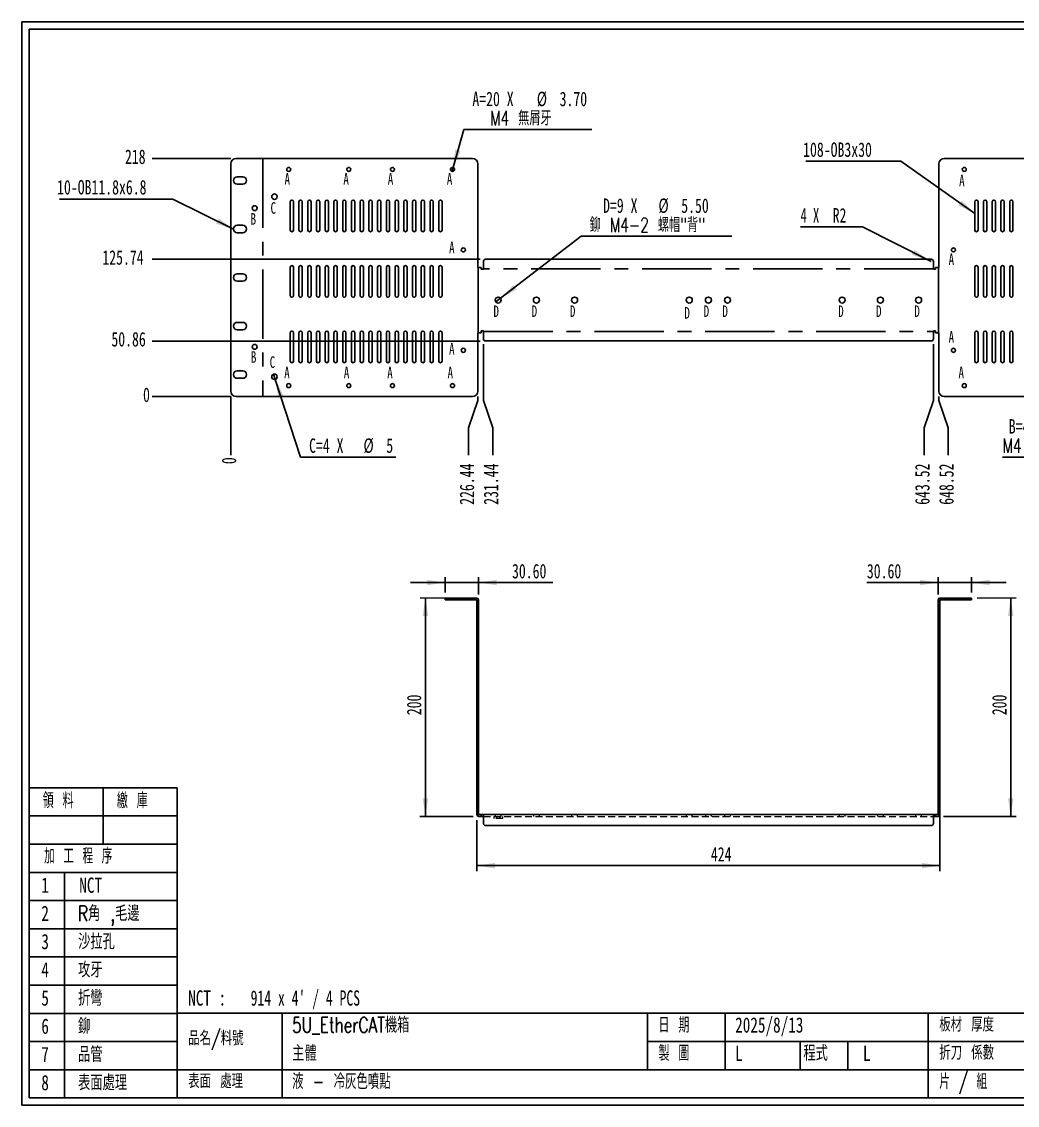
# Model space of a CAD drawing. Header units: millimetres. Extents: x 25 to 1451, y 32 to 1025.
# Drawn here: x 25 to 937, y 32 to 1025 of the extents above; entities that cross this region are included whole.
import ezdxf

# ---------------------------------------------------------------- set-up
doc = ezdxf.new("R2010")
doc.units = ezdxf.units.MM
doc.header["$LTSCALE"] = 5
doc.linetypes.add('CENTERX2', pattern=[20.32, 12.7, -2.54, 2.54, -2.54])
doc.linetypes.add('HIDDEN', pattern=[1.905, 1.27, -0.635])
for name, color, linetype in [('DIM', 102, 'Continuous'), ('SLD-0', 7, 'Continuous'), ('WORK', 6, 'Continuous')]:
    doc.layers.add(name, color=color, linetype=linetype)
doc.styles.add('SLDTEXTSTYLE0', font='TXT', dxfattribs={"width": 0.729167})
doc.styles.add('SLDTEXTSTYLE1', font='TXT', dxfattribs={"width": 0.729167, "bigfont": 'bigfont'})
doc.styles.add('SLDTEXTSTYLE10', font='TXT', dxfattribs={"width": 0.657552})
doc.styles.add('SLDTEXTSTYLE11', font='TXT', dxfattribs={"width": 0.7})
doc.styles.add('SLDTEXTSTYLE12', font='TXT', dxfattribs={"width": 0.633333})
doc.styles.add('SLDTEXTSTYLE13', font='TXT', dxfattribs={"width": 0.7, "bigfont": 'bigfont'})
doc.styles.add('SLDTEXTSTYLE2', font='TXT', dxfattribs={"width": 0.678241, "bigfont": 'bigfont'})
doc.styles.add('SLDTEXTSTYLE3', font='TXT', dxfattribs={"width": 0.652778, "bigfont": 'bigfont'})
doc.styles.add('SLDTEXTSTYLE4', font='TXT', dxfattribs={"width": 0.630952, "bigfont": 'bigfont'})
doc.styles.add('SLDTEXTSTYLE6', font='TXT', dxfattribs={"width": 0.6375, "bigfont": 'bigfont'})
doc.dimstyles.new('SLDDIMSTYLE0', dxfattribs={"dimtxt": 14.124891, "dimasz": 16.51, "dimexe": 0, "dimexo": 0.0625, "dimgap": 3.531223, "dimtad": 0, "dimtih": 1, "dimtoh": 1, "dimdec": 0, "dimrnd": 1e-09, "dimdsep": 46, "dimtxsty": 'SLDTEXTSTYLE11', "dimblk1": 'NONE', "dimblk2": 'NONE', "dimsah": 1, "dimcen": 0.09, "dimadec": 0, "dimazin": 2, "dimtfac": 1, "dimtdec": 0, "dimtofl": 0, "dimtmove": 0, "dimatfit": 3, "dimldrblk": 'NONE', "dimfxl": 0, "dimfrac": 2, "dimtolj": 1, "dimtzin": 12, "dimarcsym": 0})
doc.dimstyles.new('SLDDIMSTYLE1', dxfattribs={"dimtxt": 14.124891, "dimasz": 16.51, "dimexe": 0, "dimexo": 0.0625, "dimgap": 3.531223, "dimtad": 0, "dimtih": 1, "dimtoh": 1, "dimrnd": 1e-09, "dimzin": 12, "dimdsep": 46, "dimtxsty": 'SLDTEXTSTYLE11', "dimblk1": 'NONE', "dimblk2": 'NONE', "dimsah": 1, "dimcen": 0.09, "dimadec": 0, "dimazin": 3, "dimtfac": 1, "dimtofl": 0, "dimtmove": 0, "dimatfit": 3, "dimldrblk": 'NONE', "dimfxl": 0, "dimfrac": 2, "dimtolj": 1, "dimtzin": 12, "dimarcsym": 0})
doc.dimstyles.new('SLDDIMSTYLE2', dxfattribs={"dimtxt": 14.124891, "dimasz": 16.51, "dimexe": 0, "dimexo": 0.0625, "dimgap": 3.531223, "dimtad": 0, "dimtih": 1, "dimtoh": 1, "dimrnd": 1e-09, "dimzin": 12, "dimdsep": 46, "dimtxsty": 'SLDTEXTSTYLE11', "dimsah": 1, "dimcen": 0, "dimadec": 0, "dimazin": 3, "dimtfac": 1, "dimtofl": 0, "dimtmove": 0, "dimatfit": 3, "dimfxl": 0, "dimfrac": 2, "dimtolj": 1, "dimtzin": 12, "dimarcsym": 0})
doc.dimstyles.new('SLDDIMSTYLE3', dxfattribs={"dimtxt": 14.124891, "dimasz": 16.51, "dimexe": 0, "dimexo": 0.0625, "dimgap": 3.531223, "dimtad": 0, "dimtih": 1, "dimtoh": 1, "dimrnd": 1e-09, "dimzin": 12, "dimdsep": 46, "dimtxsty": 'SLDTEXTSTYLE11', "dimblk1": 'NONE', "dimsah": 1, "dimcen": 0, "dimadec": 0, "dimazin": 3, "dimtfac": 1, "dimtmove": 0, "dimatfit": 3, "dimldrblk": 'NONE', "dimfxl": 0, "dimfrac": 2, "dimtolj": 1, "dimtzin": 12, "dimarcsym": 0})
doc.dimstyles.new('SLDDIMSTYLE4', dxfattribs={"dimtxt": 14.124891, "dimasz": 16.51, "dimexe": 0, "dimexo": 0.0625, "dimgap": 3.531223, "dimtad": 0, "dimtih": 1, "dimtoh": 1, "dimrnd": 1e-09, "dimzin": 4, "dimdsep": 46, "dimtxsty": 'SLDTEXTSTYLE11', "dimblk1": 'NONE', "dimsah": 1, "dimcen": 0, "dimadec": 0, "dimazin": 1, "dimtfac": 1, "dimtmove": 0, "dimatfit": 3, "dimldrblk": 'NONE', "dimfxl": 0, "dimfrac": 2, "dimtolj": 1, "dimtzin": 12, "dimarcsym": 0})
doc.dimstyles.new('SLDDIMSTYLE5', dxfattribs={"dimtxt": 0.18, "dimasz": 16.51, "dimexe": 0, "dimexo": 0.0625, "dimgap": 0, "dimtad": 0, "dimtih": 1, "dimtoh": 1, "dimdec": 0, "dimrnd": 1e-09, "dimzin": 0, "dimdsep": 46, "dimtxsty": 'Standard', "dimsah": 1, "dimcen": 0.09, "dimadec": 0, "dimazin": 0, "dimtfac": 16.51, "dimtdec": 0, "dimtofl": 0, "dimtmove": 0, "dimatfit": 3, "dimfxl": 0, "dimfrac": 2, "dimtolj": 1, "dimtzin": 0, "dimarcsym": 0})
doc.dimstyles.new('SLDDIMSTYLE6', dxfattribs={"dimtxt": 14.124891, "dimasz": 16.51, "dimexe": 0, "dimexo": 0.0625, "dimgap": 3.531223, "dimtad": 1, "dimrnd": 1e-09, "dimzin": 12, "dimdsep": 46, "dimtxsty": 'SLDTEXTSTYLE11', "dimsah": 1, "dimcen": 0.09, "dimadec": 0, "dimazin": 3, "dimtfac": 1, "dimtofl": 0, "dimtmove": 0, "dimatfit": 3, "dimfxl": 0, "dimfrac": 2, "dimtolj": 1, "dimtzin": 12, "dimarcsym": 0})
doc.dimstyles.new('SLDDIMSTYLE7', dxfattribs={"dimtxt": 14.124891, "dimasz": 16.51, "dimexe": 0, "dimexo": 0.0625, "dimgap": 3.531223, "dimtad": 1, "dimrnd": 1e-09, "dimzin": 4, "dimdsep": 46, "dimtxsty": 'SLDTEXTSTYLE11', "dimsah": 1, "dimcen": 0.09, "dimadec": 0, "dimazin": 1, "dimtfac": 1, "dimtmove": 0, "dimatfit": 0, "dimfxl": 0, "dimfrac": 2, "dimtolj": 1, "dimtzin": 12, "dimarcsym": 0})

# ---------------------------------------------------------------- blocks, each defined once
blk = doc.blocks.new('_D')
at = {"layer": 'DIM'}
blk.add_line((216.44, 681.66), (144.42, 681.66), dxfattribs=at)
at = {"layer": 'DIM', "insert": (136.14, 689.9), "char_height": 13.23, "attachment_point": 1, "style": 'SLDTEXTSTYLE11'}
blk.add_mtext('0', dxfattribs=at)
blk = doc.blocks.new('_None')
blk = doc.blocks.new('_D_1')
at = {"layer": 'DIM'}
blk.add_line((444.88, 732.52), (144.42, 732.52), dxfattribs=at)
at = {"layer": 'DIM', "insert": (107.16, 740.76), "char_height": 13.229, "attachment_point": 1, "style": 'SLDTEXTSTYLE11'}
blk.add_mtext('50.86', dxfattribs=at)
blk = doc.blocks.new('_D_2')
at = {"layer": 'DIM'}
blk.add_line((444.88, 807.4), (144.42, 807.4), dxfattribs=at)
at = {"layer": 'DIM', "insert": (98.88, 815.64), "char_height": 13.229, "attachment_point": 1, "style": 'SLDTEXTSTYLE11'}
blk.add_mtext('125.74', dxfattribs=at)
blk = doc.blocks.new('_D_3')
at = {"layer": 'DIM'}
blk.add_line((216.44, 899.66), (144.42, 899.66), dxfattribs=at)
at = {"layer": 'DIM', "insert": (119.58, 907.9), "char_height": 13.229, "attachment_point": 1, "style": 'SLDTEXTSTYLE11'}
blk.add_mtext('218', dxfattribs=at)
blk = doc.blocks.new('_D_4')
at = {"layer": 'DIM'}
blk.add_line((216.44, 681.66), (216.44, 628.01), dxfattribs=at)
at = {"layer": 'DIM', "insert": (208.2, 619.73), "char_height": 13.23, "attachment_point": 1, "rotation": 90, "style": 'SLDTEXTSTYLE11'}
blk.add_mtext('0', dxfattribs=at)
blk = doc.blocks.new('_D_5')
at = {"layer": 'DIM'}
for p, q in [((434.34, 653.01), (442.88, 678.01)), ((442.88, 678.01), (442.88, 681.66)), ((434.34, 653.01), (434.34, 628.01))]:
    blk.add_line(p, q, dxfattribs=at)
at = {"layer": 'DIM', "insert": (426.11, 582.47), "char_height": 13.229, "attachment_point": 1, "rotation": 90, "style": 'SLDTEXTSTYLE11'}
blk.add_mtext('226.44', dxfattribs=at)
blk = doc.blocks.new('_D_6')
at = {"layer": 'DIM'}
for p, q in [((447.88, 678.01), (447.88, 729.52)), ((456.41, 653.01), (447.88, 678.01)), ((456.41, 653.01), (456.41, 628.01))]:
    blk.add_line(p, q, dxfattribs=at)
at = {"layer": 'DIM', "insert": (448.18, 582.47), "char_height": 13.229, "attachment_point": 1, "rotation": 90, "style": 'SLDTEXTSTYLE11'}
blk.add_mtext('231.44', dxfattribs=at)
blk = doc.blocks.new('_D_7')
at = {"layer": 'DIM'}
for p, q in [((859.96, 678.01), (859.96, 729.52)), ((851.42, 653.01), (859.96, 678.01)), ((851.42, 653.01), (851.42, 628.01))]:
    blk.add_line(p, q, dxfattribs=at)
at = {"layer": 'DIM', "insert": (843.19, 582.47), "char_height": 13.229, "attachment_point": 1, "rotation": 90, "style": 'SLDTEXTSTYLE11'}
blk.add_mtext('643.52', dxfattribs=at)
blk = doc.blocks.new('_D_8')
at = {"layer": 'DIM'}
for p, q in [((864.96, 678.01), (864.96, 681.66)), ((873.49, 653.01), (864.96, 678.01)), ((873.49, 653.01), (873.49, 628.01))]:
    blk.add_line(p, q, dxfattribs=at)
at = {"layer": 'DIM', "insert": (865.26, 582.47), "char_height": 13.229, "attachment_point": 1, "rotation": 90, "style": 'SLDTEXTSTYLE11'}
blk.add_mtext('648.52', dxfattribs=at)
blk = doc.blocks.new('_D_9')
at = {"layer": 'DIM'}
blk.add_line((1091.4, 681.66), (1091.4, 628.01), dxfattribs=at)
at = {"layer": 'DIM', "insert": (1083.16, 582.47), "char_height": 13.229, "attachment_point": 1, "rotation": 90, "style": 'SLDTEXTSTYLE11'}
blk.add_mtext('874.96', dxfattribs=at)
blk = doc.blocks.new('_D_10')
at = {"layer": 'WORK'}
for p, q in [((794.97, 837.22), (738.31, 837.22)), ((856.17, 806.31), (794.97, 837.22)), ((857.96, 805.4), (856.17, 806.31))]:
    blk.add_line(p, q, dxfattribs=at)
blk.add_solid([(856.17, 806.31), (842.58, 816.02), (840.29, 811.48)], dxfattribs=at)
at = {"layer": 'WORK', "char_height": 13.229, "attachment_point": 1}
for s, insert, style in [('4 X', (738.31, 854.27), 'SLDTEXTSTYLE12'), ('R2', (767.71, 854.27), 'SLDTEXTSTYLE11')]:
    blk.add_mtext(s, dxfattribs=dict(at, insert=insert, style=style))
blk = doc.blocks.new('_D_11')
at = {"layer": 'WORK'}
for p, q in [((255.71, 702.14), (257.25, 697.39)), ((257.25, 697.39), (280.28, 626.26)), ((280.28, 626.26), (367.65, 626.26))]:
    blk.add_line(p, q, dxfattribs=at)
blk.add_solid([(257.25, 697.39), (259.92, 680.9), (264.75, 682.46)], dxfattribs=at)
at = {"layer": 'WORK', "attachment_point": 1, "style": 'SLDTEXTSTYLE11'}
for s, insert, char_height in [('C=4 X', (288.22, 643.31), 13.229), ('%%c', (338.03, 643.31), 13.229), ('5', (358.92, 643.31), 13.23)]:
    blk.add_mtext(s, dxfattribs=dict(at, insert=insert, char_height=char_height))
blk = doc.blocks.new('_D_12')
at = {"layer": 'WORK'}
for p, q in [((463.59, 771.64), (537.3, 828.41)), ((537.3, 828.41), (675.3, 828.41)), ((459.24, 768.29), (463.59, 771.64))]:
    blk.add_line(p, q, dxfattribs=at)
blk.add_solid([(463.59, 771.64), (478.22, 779.7), (475.12, 783.73)], dxfattribs=at)
at = {"layer": 'WORK', "attachment_point": 1}
for s, insert, char_height, style in [('%%c', (608.17, 863.1), 13.229, 'SLDTEXTSTYLE11'), ('D=9 X', (557.46, 863.1), 13.229, 'SLDTEXTSTYLE11'), ('5.50', (629.06, 863.1), 13.229, 'SLDTEXTSTYLE11'), ('\\M+1E7F4 M4-2 \\M+19786\\M+19658"\\M+19477"', (545.23, 845.47), 13.2292, 'SLDTEXTSTYLE13')]:
    blk.add_mtext(s, dxfattribs=dict(at, insert=insert, char_height=char_height, style=style))
blk = doc.blocks.new('_D_14')
at = {"layer": 'WORK'}
for p, q in [((420.08, 891.45), (429.82, 926.15)), ((429.82, 926.15), (547.07, 926.15)), ((419.08, 887.88), (420.08, 891.45))]:
    blk.add_line(p, q, dxfattribs=at)
blk.add_solid([(420.08, 891.45), (426.99, 906.65), (422.09, 908.03)], dxfattribs=at)
at = {"layer": 'WORK', "attachment_point": 1}
for s, insert, char_height, style in [('A=20 X', (437.76, 960.84), 13.229, 'SLDTEXTSTYLE11'), ('%%c', (496.75, 960.84), 13.229, 'SLDTEXTSTYLE11'), ('3.70', (517.64, 960.84), 13.229, 'SLDTEXTSTYLE11'), ('M4 \\M+196B3\\M+18BFB\\M+189E5', (454.01, 943.2), 13.2292, 'SLDTEXTSTYLE13')]:
    blk.add_mtext(s, dxfattribs=dict(at, insert=insert, char_height=char_height, style=style))
blk = doc.blocks.new('_D_15')
at = {"layer": 'WORK'}
for p, q in [((1068.82, 724.99), (1042.83, 626.26)), ((1069.97, 729.34), (1068.82, 724.99)), ((1042.83, 626.26), (923.23, 626.26))]:
    blk.add_line(p, q, dxfattribs=at)
blk.add_solid([(1068.82, 724.99), (1062.16, 709.67), (1067.08, 708.38)], dxfattribs=at)
at = {"layer": 'WORK', "attachment_point": 1}
for s, insert, char_height, style in [('B=4 X', (929, 660.95), 13.229, 'SLDTEXTSTYLE11'), ('%%c', (978.8, 660.95), 13.229, 'SLDTEXTSTYLE11'), ('4.50', (999.69, 660.95), 13.229, 'SLDTEXTSTYLE11'), ('M4 \\M+18DB9\\M+19D66\\M+18D45"\\M+19477"', (923.23, 643.31), 13.2292, 'SLDTEXTSTYLE13')]:
    blk.add_mtext(s, dxfattribs=dict(at, insert=insert, char_height=char_height, style=style))
blk = doc.blocks.new('SW_NOTE_1')
at = {"layer": 'WORK', "color": 0}
blk.add_line((-103.69, 0), (0, 0), dxfattribs=at)
at = {"layer": 'WORK', "color": 0, "insert": (-105.97, 17.63), "char_height": 13.2292, "attachment_point": 1, "style": 'SLDTEXTSTYLE11'}
blk.add_mtext('10-OB11.8x6.8', dxfattribs=at)
blk = doc.blocks.new('SW_NOTE_2')
at = {"layer": 'WORK', "color": 0}
blk.add_line((-87.13, 0), (0, 0), dxfattribs=at)
at = {"layer": 'WORK', "color": 0, "insert": (-89.63, 17.26), "char_height": 13.229, "attachment_point": 1, "style": 'SLDTEXTSTYLE11'}
blk.add_mtext('108-OB3x30', dxfattribs=at)
blk = doc.blocks.new('_D_16')
at = {"layer": 'WORK'}
for p, q in [((899.92, 497.12), (935.79, 497.13)), ((930.79, 497.13), (930.81, 297.13)), ((869.27, 297.12), (935.81, 297.13))]:
    blk.add_line(p, q, dxfattribs=at)
for points in [[(930.79, 497.13), (928.25, 480.62), (933.33, 480.62)], [(930.81, 297.13), (933.35, 313.64), (928.27, 313.64)]]:
    blk.add_solid(points, dxfattribs=at)
at = {"layer": 'WORK', "insert": (913.75, 389.78), "char_height": 13.229, "attachment_point": 1, "rotation": 90.00688, "style": 'SLDTEXTSTYLE11'}
blk.add_mtext('200', dxfattribs=at)
blk = doc.blocks.new('_D_17')
at = {"layer": 'WORK'}
for p, q in [((412.92, 497.12), (389.8, 497.13)), ((394.8, 497.13), (394.78, 297.13)), ((438.57, 297.12), (389.78, 297.13))]:
    blk.add_line(p, q, dxfattribs=at)
for points in [[(394.8, 497.13), (392.26, 480.62), (397.34, 480.62)], [(394.78, 297.13), (397.32, 313.64), (392.24, 313.64)]]:
    blk.add_solid(points, dxfattribs=at)
at = {"layer": 'WORK', "insert": (377.73, 389.79), "char_height": 13.229, "attachment_point": 1, "rotation": 89.99312, "style": 'SLDTEXTSTYLE11'}
blk.add_mtext('200', dxfattribs=at)
blk = doc.blocks.new('_D_18')
at = {"layer": 'WORK'}
for p, q in [((412.92, 502.12), (412.92, 516.31)), ((443.52, 500.47), (443.52, 516.31)), ((412.92, 511.31), (381.17, 511.31)), ((412.92, 511.31), (443.52, 511.31)), ((443.52, 511.31), (511.33, 511.31))]:
    blk.add_line(p, q, dxfattribs=at)
for points in [[(412.92, 511.31), (396.41, 513.85), (396.41, 508.77)], [(443.52, 511.31), (460.03, 508.77), (460.03, 513.85)]]:
    blk.add_solid(points, dxfattribs=at)
at = {"layer": 'WORK', "insert": (474.06, 528.36), "char_height": 13.229, "attachment_point": 1, "style": 'SLDTEXTSTYLE11'}
blk.add_mtext('30.60', dxfattribs=at)
blk = doc.blocks.new('_D_19')
at = {"layer": 'WORK'}
for p, q in [((864.32, 500.47), (864.32, 516.31)), ((894.92, 502.12), (894.92, 516.31)), ((864.32, 511.31), (799.05, 511.31)), ((894.92, 511.31), (864.32, 511.31)), ((894.92, 511.31), (926.67, 511.31))]:
    blk.add_line(p, q, dxfattribs=at)
for points in [[(864.32, 511.31), (847.81, 513.85), (847.81, 508.77)], [(894.92, 511.31), (911.43, 508.77), (911.43, 513.85)]]:
    blk.add_solid(points, dxfattribs=at)
at = {"layer": 'WORK', "insert": (799.05, 528.36), "char_height": 13.229, "attachment_point": 1, "style": 'SLDTEXTSTYLE11'}
blk.add_mtext('30.60', dxfattribs=at)
blk = doc.blocks.new('_D_20')
at = {"layer": 'WORK'}
for p, q in [((865.92, 298.72), (865.92, 247)), ((441.92, 293.72), (441.92, 247)), ((865.92, 252), (441.92, 252))]:
    blk.add_line(p, q, dxfattribs=at)
for points in [[(441.92, 252), (458.43, 249.46), (458.43, 254.54)], [(865.92, 252), (849.41, 254.54), (849.41, 249.46)]]:
    blk.add_solid(points, dxfattribs=at)
at = {"layer": 'WORK', "insert": (656.18, 269.06), "char_height": 13.229, "attachment_point": 1, "style": 'SLDTEXTSTYLE11'}
blk.add_mtext('424', dxfattribs=at)

msp = doc.modelspace()

# ---------------------------------------------------------------- linework, layer by layer
at = {"color": 7, "linetype": 'Continuous', "lineweight": 25}
for p, q in [((216.436, 686.664), (216.436, 894.664)), ((221.436, 899.664), (437.876, 899.664)), ((442.876, 894.664), (442.876, 799.964)), ((864.956, 799.964), (864.956, 894.664)), ((869.956, 899.664), (1086.396, 899.664)), ((227.436, 882.964), (222.436, 882.964)), ((222.436, 876.164), (227.436, 876.164)), ((270.976, 860.064), (270.976, 834.064)), ((273.976, 834.064), (273.976, 860.064)), ((278.976, 860.064), (278.976, 834.064)), ((281.976, 834.064), (281.976, 860.064)), ((286.976, 860.064), (286.976, 834.064)), ((289.976, 834.064), (289.976, 860.064)), ((294.976, 860.064), (294.976, 834.064)), ((297.976, 834.064), (297.976, 860.064)), ((302.976, 860.064), (302.976, 834.064)), ((305.976, 834.064), (305.976, 860.064)), ((310.976, 860.064), (310.976, 834.064)), ((313.976, 834.064), (313.976, 860.064)), ((318.976, 860.064), (318.976, 834.064)), ((321.976, 834.064), (321.976, 860.064)), ((326.976, 860.064), (326.976, 834.064)), ((329.976, 834.064), (329.976, 860.064)), ((334.976, 860.064), (334.976, 834.064)), ((337.976, 834.064), (337.976, 860.064)), ((342.976, 860.064), (342.976, 834.064)), ((345.976, 834.064), (345.976, 860.064)), ((350.976, 860.064), (350.976, 834.064)), ((353.976, 834.064), (353.976, 860.064)), ((358.976, 860.064), (358.976, 834.064)), ((361.976, 834.064), (361.976, 860.064)), ((366.976, 860.064), (366.976, 834.064)), ((369.976, 834.064), (369.976, 860.064)), ((374.976, 860.064), (374.976, 834.064)), ((377.976, 834.064), (377.976, 860.064)), ((382.976, 860.064), (382.976, 834.064)), ((385.976, 834.064), (385.976, 860.064)), ((390.976, 860.064), (390.976, 834.064)), ((393.976, 834.064), (393.976, 860.064)), ((398.976, 860.064), (398.976, 834.064)), ((401.976, 834.064), (401.976, 860.064)), ((406.976, 860.064), (406.976, 834.064)), ((409.976, 834.064), (409.976, 860.064)), ((897.856, 834.064), (897.856, 860.064)), ((900.856, 860.064), (900.856, 834.064)), ((905.856, 834.064), (905.856, 860.064)), ((908.856, 860.064), (908.856, 834.064)), ((913.856, 834.064), (913.856, 860.064)), ((916.856, 860.064), (916.856, 834.064)), ((921.856, 834.064), (921.856, 860.064)), ((924.856, 860.064), (924.856, 834.064)), ((929.856, 834.064), (929.856, 860.064)), ((932.856, 860.064), (932.856, 834.064)), ((227.436, 838.514), (222.436, 838.514)), ((222.436, 831.714), (227.436, 831.714)), ((447.876, 798.214), (447.876, 805.404)), ((449.876, 807.404), (857.956, 807.404)), ((859.956, 805.404), (859.956, 798.214)), ((227.436, 794.064), (222.436, 794.064)), ((270.976, 800.064), (270.976, 774.064)), ((273.976, 774.064), (273.976, 800.064)), ((278.976, 800.064), (278.976, 774.064)), ((281.976, 774.064), (281.976, 800.064)), ((286.976, 800.064), (286.976, 774.064)), ((289.976, 774.064), (289.976, 800.064)), ((294.976, 800.064), (294.976, 774.064)), ((297.976, 774.064), (297.976, 800.064)), ((302.976, 800.064), (302.976, 774.064)), ((305.976, 774.064), (305.976, 800.064)), ((310.976, 800.064), (310.976, 774.064)), ((313.976, 774.064), (313.976, 800.064)), ((318.976, 800.064), (318.976, 774.064)), ((321.976, 774.064), (321.976, 800.064)), ((326.976, 800.064), (326.976, 774.064)), ((329.976, 774.064), (329.976, 800.064)), ((334.976, 800.064), (334.976, 774.064)), ((337.976, 774.064), (337.976, 800.064)), ((342.976, 800.064), (342.976, 774.064)), ((345.976, 774.064), (345.976, 800.064)), ((350.976, 800.064), (350.976, 774.064)), ((353.976, 774.064), (353.976, 800.064)), ((358.976, 800.064), (358.976, 774.064)), ((361.976, 774.064), (361.976, 800.064)), ((366.976, 800.064), (366.976, 774.064)), ((369.976, 774.064), (369.976, 800.064)), ((374.976, 800.064), (374.976, 774.064)), ((377.976, 774.064), (377.976, 800.064)), ((382.976, 800.064), (382.976, 774.064)), ((385.976, 774.064), (385.976, 800.064)), ((390.976, 800.064), (390.976, 774.064)), ((393.976, 774.064), (393.976, 800.064)), ((398.976, 800.064), (398.976, 774.064)), ((401.976, 774.064), (401.976, 800.064)), ((406.976, 800.064), (406.976, 774.064)), ((409.976, 774.064), (409.976, 800.064)), ((445.876, 799.964), (442.876, 799.964)), ((445.876, 799.964), (445.876, 798.214)), ((445.876, 798.214), (447.876, 798.214)), ((859.956, 798.214), (861.956, 798.214)), ((861.956, 798.214), (861.956, 799.964)), ((864.956, 799.964), (861.956, 799.964)), ((897.856, 774.064), (897.856, 800.064)), ((900.856, 800.064), (900.856, 774.064)), ((905.856, 774.064), (905.856, 800.064)), ((908.856, 800.064), (908.856, 774.064)), ((913.856, 774.064), (913.856, 800.064)), ((916.856, 800.064), (916.856, 774.064)), ((921.856, 774.064), (921.856, 800.064)), ((924.856, 800.064), (924.856, 774.064)), ((929.856, 774.064), (929.856, 800.064)), ((932.856, 800.064), (932.856, 774.064)), ((222.436, 787.264), (227.436, 787.264)), ((227.436, 749.614), (222.436, 749.614)), ((222.436, 742.814), (227.436, 742.814)), ((270.976, 740.064), (270.976, 714.064)), ((273.976, 714.064), (273.976, 740.064)), ((278.976, 740.064), (278.976, 714.064)), ((281.976, 714.064), (281.976, 740.064)), ((286.976, 740.064), (286.976, 714.064)), ((289.976, 714.064), (289.976, 740.064)), ((294.976, 740.064), (294.976, 714.064)), ((297.976, 714.064), (297.976, 740.064)), ((302.976, 740.064), (302.976, 714.064)), ((305.976, 714.064), (305.976, 740.064)), ((310.976, 740.064), (310.976, 714.064)), ((313.976, 714.064), (313.976, 740.064)), ((318.976, 740.064), (318.976, 714.064)), ((321.976, 714.064), (321.976, 740.064)), ((326.976, 740.064), (326.976, 714.064)), ((329.976, 714.064), (329.976, 740.064)), ((334.976, 740.064), (334.976, 714.064)), ((337.976, 714.064), (337.976, 740.064)), ((342.976, 740.064), (342.976, 714.064)), ((345.976, 714.064), (345.976, 740.064)), ((350.976, 740.064), (350.976, 714.064)), ((353.976, 714.064), (353.976, 740.064)), ((358.976, 740.064), (358.976, 714.064)), ((361.976, 714.064), (361.976, 740.064)), ((366.976, 740.064), (366.976, 714.064)), ((369.976, 714.064), (369.976, 740.064)), ((374.976, 740.064), (374.976, 714.064)), ((377.976, 714.064), (377.976, 740.064)), ((382.976, 740.064), (382.976, 714.064)), ((385.976, 714.064), (385.976, 740.064)), ((390.976, 740.064), (390.976, 714.064)), ((393.976, 714.064), (393.976, 740.064)), ((398.976, 740.064), (398.976, 714.064)), ((401.976, 714.064), (401.976, 740.064)), ((406.976, 740.064), (406.976, 714.064)), ((409.976, 714.064), (409.976, 740.064)), ((442.876, 739.964), (445.876, 739.964)), ((442.876, 739.964), (442.876, 686.664)), ((447.876, 741.714), (445.876, 741.714)), ((445.876, 741.714), (445.876, 739.964)), ((447.876, 734.524), (447.876, 741.714)), ((861.956, 741.714), (859.956, 741.714)), ((859.956, 741.714), (859.956, 734.524)), ((861.956, 739.964), (861.956, 741.714)), ((861.956, 739.964), (864.956, 739.964)), ((864.956, 686.664), (864.956, 739.964)), ((897.856, 714.064), (897.856, 740.064)), ((900.856, 740.064), (900.856, 714.064)), ((905.856, 714.064), (905.856, 740.064)), ((908.856, 740.064), (908.856, 714.064)), ((913.856, 714.064), (913.856, 740.064)), ((916.856, 740.064), (916.856, 714.064)), ((921.856, 714.064), (921.856, 740.064)), ((924.856, 740.064), (924.856, 714.064)), ((929.856, 714.064), (929.856, 740.064)), ((932.856, 740.064), (932.856, 714.064)), ((857.956, 732.524), (449.876, 732.524)), ((227.436, 705.164), (222.436, 705.164)), ((222.436, 698.364), (227.436, 698.364)), ((437.876, 681.664), (221.436, 681.664)), ((1086.396, 681.664), (869.956, 681.664)), ((412.916, 495.523), (412.916, 497.123)), ((412.916, 497.123), (417.916, 497.123)), ((441.866, 497.123), (417.916, 497.123)), ((889.916, 497.123), (865.966, 497.123)), ((889.916, 497.123), (894.916, 497.123)), ((894.916, 497.123), (894.916, 495.523)), ((417.916, 495.523), (412.916, 495.523)), ((441.866, 495.523), (417.916, 495.523)), ((441.916, 303.723), (441.916, 495.473)), ((443.516, 303.723), (443.516, 495.473)), ((864.316, 495.473), (864.316, 303.723)), ((865.916, 495.473), (865.916, 303.723)), ((889.916, 495.523), (865.966, 495.523)), ((894.916, 495.523), (889.916, 495.523)), ((441.916, 298.723), (441.916, 303.723)), ((443.516, 298.723), (441.916, 298.723)), ((443.516, 303.723), (443.516, 298.723)), ((443.566, 298.723), (445.876, 298.723)), ((445.876, 297.123), (445.876, 298.723)), ((447.876, 298.723), (445.876, 298.723)), ((447.876, 298.723), (859.956, 298.723)), ((447.876, 297.073), (447.876, 298.723)), ((859.956, 298.723), (859.956, 297.073)), ((861.956, 298.723), (859.956, 298.723)), ((861.956, 298.723), (864.266, 298.723)), ((861.956, 297.123), (861.956, 298.723)), ((864.316, 298.723), (864.316, 303.723)), ((865.916, 298.723), (864.316, 298.723)), ((865.916, 303.723), (865.916, 298.723)), ((443.566, 297.123), (445.876, 297.123)), ((445.876, 297.123), (447.876, 297.123)), ((447.876, 290.723), (447.876, 297.073)), ((857.956, 288.723), (449.876, 288.723)), ((859.956, 297.123), (861.956, 297.123)), ((859.956, 297.073), (859.956, 290.723)), ((861.956, 297.123), (864.266, 297.123))]:
    msp.add_line(p, q, dxfattribs=at)
at = {"color": 7, "linetype": 'CENTERX2'}
for p, q in [((245.756, 899.664), (245.756, 681.664)), ((443.196, 739.964), (443.196, 799.964)), ((859.956, 798.684), (447.876, 798.684)), ((864.636, 799.964), (864.636, 739.964)), ((447.876, 741.244), (859.956, 741.244))]:
    msp.add_line(p, q, dxfattribs=at)
at = {"color": 7, "linetype": 'HIDDEN', "lineweight": 18}
for p, q in [((415.516, 497.123), (415.516, 495.523)), ((427.316, 495.523), (427.316, 497.123)), ((432.666, 496.938), (430.216, 495.523)), ((432.666, 497.123), (432.666, 496.938)), ((437.166, 496.938), (432.666, 496.938)), ((437.166, 496.938), (437.166, 497.123)), ((439.616, 495.523), (437.166, 496.938)), ((870.666, 496.938), (868.216, 495.523)), ((870.666, 497.123), (870.666, 496.938)), ((875.166, 496.938), (870.666, 496.938)), ((875.166, 496.938), (875.166, 497.123)), ((877.616, 495.523), (875.166, 496.938)), ((880.516, 497.123), (880.516, 495.523)), ((892.316, 495.523), (892.316, 497.123)), ((443.516, 487.623), (441.916, 487.623)), ((865.916, 487.623), (864.316, 487.623)), ((441.916, 482.623), (443.516, 482.623)), ((864.316, 482.623), (865.916, 482.623)), ((443.516, 473.873), (441.916, 473.873)), ((441.916, 470.623), (443.516, 470.623)), ((441.916, 470.173), (443.516, 470.173)), ((441.916, 467.623), (443.516, 467.623)), ((865.916, 473.873), (864.316, 473.873)), ((864.316, 470.623), (865.916, 470.623)), ((864.316, 470.173), (865.916, 470.173)), ((864.316, 467.623), (865.916, 467.623)), ((441.916, 462.623), (443.516, 462.623)), ((441.916, 459.623), (443.516, 459.623)), ((864.316, 462.623), (865.916, 462.623)), ((864.316, 459.623), (865.916, 459.623)), ((441.916, 454.623), (443.516, 454.623)), ((441.916, 451.623), (443.516, 451.623)), ((864.316, 454.623), (865.916, 454.623)), ((864.316, 451.623), (865.916, 451.623)), ((441.916, 446.623), (443.516, 446.623)), ((441.916, 443.623), (443.516, 443.623)), ((441.916, 438.623), (443.516, 438.623)), ((864.316, 446.623), (865.916, 446.623)), ((864.316, 443.623), (865.916, 443.623)), ((864.316, 438.623), (865.916, 438.623)), ((441.916, 435.623), (443.516, 435.623)), ((441.916, 430.623), (443.516, 430.623)), ((441.916, 427.623), (443.516, 427.623)), ((864.316, 435.623), (865.916, 435.623)), ((864.316, 430.623), (865.916, 430.623)), ((864.316, 427.623), (865.916, 427.623)), ((441.916, 422.623), (443.516, 422.623)), ((441.916, 419.623), (443.516, 419.623)), ((443.516, 418.873), (441.916, 418.873)), ((864.316, 422.623), (865.916, 422.623)), ((864.316, 419.623), (865.916, 419.623)), ((865.916, 418.873), (864.316, 418.873)), ((441.916, 415.173), (443.516, 415.173)), ((441.916, 414.623), (443.516, 414.623)), ((441.916, 411.623), (443.516, 411.623)), ((864.316, 415.173), (865.916, 415.173)), ((864.316, 414.623), (865.916, 414.623)), ((864.316, 411.623), (865.916, 411.623)), ((441.916, 406.623), (443.516, 406.623)), ((441.916, 403.623), (443.516, 403.623)), ((441.916, 398.623), (443.516, 398.623)), ((864.316, 406.623), (865.916, 406.623)), ((864.316, 403.623), (865.916, 403.623)), ((864.316, 398.623), (865.916, 398.623)), ((441.916, 395.623), (443.516, 395.623)), ((441.916, 390.623), (443.516, 390.623)), ((441.916, 387.623), (443.516, 387.623)), ((864.316, 395.623), (865.916, 395.623)), ((864.316, 390.623), (865.916, 390.623)), ((864.316, 387.623), (865.916, 387.623)), ((441.916, 382.623), (443.516, 382.623)), ((441.916, 379.623), (443.516, 379.623)), ((443.516, 378.873), (441.916, 378.873)), ((864.316, 382.623), (865.916, 382.623)), ((864.316, 379.623), (865.916, 379.623)), ((865.916, 378.873), (864.316, 378.873)), ((441.916, 375.173), (443.516, 375.173)), ((441.916, 374.623), (443.516, 374.623)), ((441.916, 371.623), (443.516, 371.623)), ((864.316, 375.173), (865.916, 375.173)), ((864.316, 374.623), (865.916, 374.623)), ((864.316, 371.623), (865.916, 371.623)), ((441.916, 366.623), (443.516, 366.623)), ((441.916, 363.623), (443.516, 363.623)), ((441.916, 358.623), (443.516, 358.623)), ((864.316, 366.623), (865.916, 366.623)), ((864.316, 363.623), (865.916, 363.623)), ((864.316, 358.623), (865.916, 358.623)), ((441.916, 355.623), (443.516, 355.623)), ((441.916, 350.623), (443.516, 350.623)), ((441.916, 347.623), (443.516, 347.623)), ((864.316, 355.623), (865.916, 355.623)), ((864.316, 350.623), (865.916, 350.623)), ((864.316, 347.623), (865.916, 347.623)), ((441.916, 342.623), (443.516, 342.623)), ((441.916, 339.623), (443.516, 339.623)), ((864.316, 342.623), (865.916, 342.623)), ((864.316, 339.623), (865.916, 339.623)), ((441.916, 334.623), (443.516, 334.623)), ((441.916, 331.623), (443.516, 331.623)), ((864.316, 334.623), (865.916, 334.623)), ((864.316, 331.623), (865.916, 331.623)), ((443.516, 323.873), (441.916, 323.873)), ((441.916, 320.173), (443.516, 320.173)), ((865.916, 323.873), (864.316, 323.873)), ((864.316, 320.173), (865.916, 320.173)), ((443.516, 313.973), (441.916, 313.973)), ((441.916, 310.273), (443.516, 310.273)), ((865.916, 313.973), (864.316, 313.973)), ((864.316, 310.273), (865.916, 310.273)), ((458.666, 298.723), (458.666, 297.123)), ((464.166, 297.123), (464.166, 298.723)), ((493.666, 298.723), (493.666, 297.123)), ((499.166, 297.123), (499.166, 298.723)), ((528.666, 298.723), (528.666, 297.123)), ((534.166, 297.123), (534.166, 298.723)), ((633.666, 298.723), (633.666, 297.123)), ((639.166, 297.123), (639.166, 298.723)), ((651.166, 298.723), (651.166, 297.123)), ((656.666, 297.123), (656.666, 298.723)), ((668.666, 298.723), (668.666, 297.123)), ((674.166, 297.123), (674.166, 298.723)), ((773.666, 298.723), (773.666, 297.123)), ((779.166, 297.123), (779.166, 298.723)), ((808.666, 298.723), (808.666, 297.123)), ((814.166, 297.123), (814.166, 298.723)), ((843.666, 298.723), (843.666, 297.123)), ((849.166, 297.123), (849.166, 298.723)), ((447.876, 297.123), (859.956, 297.123)), ((457.266, 297.123), (457.266, 295.123)), ((465.566, 295.123), (457.266, 295.123)), ((459.766, 297.123), (459.766, 295.123)), ((463.066, 295.123), (463.066, 297.123)), ((465.566, 295.123), (465.566, 297.123))]:
    msp.add_line(p, q, dxfattribs=at)
at = {"color": 7, "linetype": 'Continuous', "lineweight": 25}
for centre, radius in [((269.576, 889.664), 1.85), ((324.576, 889.664), 1.85), ((364.576, 889.664), 1.85), ((419.576, 889.664), 1.85), ((888.256, 889.664), 1.85), ((256.476, 864.764), 2.5), ((238.436, 854.164), 2.25), ((429.476, 815.964), 1.85), ((878.356, 815.964), 1.85), ((461.416, 769.964), 2.75), ((496.416, 769.964), 2.75), ((531.416, 769.964), 2.75), ((636.416, 769.964), 2.75), ((653.916, 769.964), 2.75), ((671.416, 769.964), 2.75), ((776.416, 769.964), 2.75), ((811.416, 769.964), 2.75), ((846.416, 769.964), 2.75), ((238.436, 727.164), 2.25), ((429.476, 723.964), 1.85), ((878.356, 723.964), 1.85), ((256.476, 699.764), 2.5), ((269.576, 691.664), 1.85), ((324.576, 691.664), 1.85), ((364.576, 691.664), 1.85), ((419.576, 691.664), 1.85), ((888.256, 691.664), 1.85)]:
    msp.add_circle(centre, radius, dxfattribs=at)
for centre, radius, start, end in [((221.436, 894.664), 5, 90, 180), ((437.876, 894.664), 5, 0, 90), ((869.956, 894.664), 5, 90, 180), ((222.436, 879.564), 3.4, 90, 270), ((227.436, 879.564), 3.4, 270, 90), ((272.476, 860.064), 1.5, 0, 180), ((280.476, 860.064), 1.5, 0, 180), ((288.476, 860.064), 1.5, 0, 180), ((296.476, 860.064), 1.5, 0, 180), ((304.476, 860.064), 1.5, 0, 180), ((312.476, 860.064), 1.5, 0, 180), ((320.476, 860.064), 1.5, 0, 180), ((328.476, 860.064), 1.5, 0, 180), ((336.476, 860.064), 1.5, 0, 180), ((344.476, 860.064), 1.5, 0, 180), ((352.476, 860.064), 1.5, 0, 180), ((360.476, 860.064), 1.5, 0, 180), ((368.476, 860.064), 1.5, 0, 180), ((376.476, 860.064), 1.5, 0, 180), ((384.476, 860.064), 1.5, 0, 180), ((392.476, 860.064), 1.5, 0, 180), ((400.476, 860.064), 1.5, 0, 180), ((408.476, 860.064), 1.5, 0, 180), ((899.356, 860.064), 1.5, 0, 180), ((907.356, 860.064), 1.5, 0, 180), ((915.356, 860.064), 1.5, 0, 180), ((923.356, 860.064), 1.5, 0, 180), ((931.356, 860.064), 1.5, 0, 180), ((222.436, 835.114), 3.4, 90, 270), ((227.436, 835.114), 3.4, 270, 90), ((272.476, 834.064), 1.5, 180, 0), ((280.476, 834.064), 1.5, 180, 0), ((288.476, 834.064), 1.5, 180, 0), ((296.476, 834.064), 1.5, 180, 0), ((304.476, 834.064), 1.5, 180, 0), ((312.476, 834.064), 1.5, 180, 0), ((320.476, 834.064), 1.5, 180, 0), ((328.476, 834.064), 1.5, 180, 0), ((336.476, 834.064), 1.5, 180, 0), ((344.476, 834.064), 1.5, 180, 0), ((352.476, 834.064), 1.5, 180, 0), ((360.476, 834.064), 1.5, 180, 0), ((368.476, 834.064), 1.5, 180, 0), ((376.476, 834.064), 1.5, 180, 0), ((384.476, 834.064), 1.5, 180, 0), ((392.476, 834.064), 1.5, 180, 0), ((400.476, 834.064), 1.5, 180, 0), ((408.476, 834.064), 1.5, 180, 0), ((899.356, 834.064), 1.5, 180, 0), ((907.356, 834.064), 1.5, 180, 0), ((915.356, 834.064), 1.5, 180, 0), ((923.356, 834.064), 1.5, 180, 0), ((931.356, 834.064), 1.5, 180, 0), ((449.876, 805.404), 2, 90, 180), ((857.956, 805.404), 2, 0, 90), ((222.436, 790.664), 3.4, 90, 270), ((227.436, 790.664), 3.4, 270, 90), ((272.476, 800.064), 1.5, 0, 180), ((280.476, 800.064), 1.5, 0, 180), ((288.476, 800.064), 1.5, 0, 180), ((296.476, 800.064), 1.5, 0, 180), ((304.476, 800.064), 1.5, 0, 180), ((312.476, 800.064), 1.5, 0, 180), ((320.476, 800.064), 1.5, 0, 180), ((328.476, 800.064), 1.5, 0, 180), ((336.476, 800.064), 1.5, 0, 180), ((344.476, 800.064), 1.5, 0, 180), ((352.476, 800.064), 1.5, 0, 180), ((360.476, 800.064), 1.5, 0, 180), ((368.476, 800.064), 1.5, 0, 180), ((376.476, 800.064), 1.5, 0, 180), ((384.476, 800.064), 1.5, 0, 180), ((392.476, 800.064), 1.5, 0, 180), ((400.476, 800.064), 1.5, 0, 180), ((408.476, 800.064), 1.5, 0, 180), ((899.356, 800.064), 1.5, 0, 180), ((907.356, 800.064), 1.5, 0, 180), ((915.356, 800.064), 1.5, 0, 180), ((923.356, 800.064), 1.5, 0, 180), ((931.356, 800.064), 1.5, 0, 180), ((272.476, 774.064), 1.5, 180, 0), ((280.476, 774.064), 1.5, 180, 0), ((288.476, 774.064), 1.5, 180, 0), ((296.476, 774.064), 1.5, 180, 0), ((304.476, 774.064), 1.5, 180, 0), ((312.476, 774.064), 1.5, 180, 0), ((320.476, 774.064), 1.5, 180, 0), ((328.476, 774.064), 1.5, 180, 0), ((336.476, 774.064), 1.5, 180, 0), ((344.476, 774.064), 1.5, 180, 0), ((352.476, 774.064), 1.5, 180, 0), ((360.476, 774.064), 1.5, 180, 0), ((368.476, 774.064), 1.5, 180, 0), ((376.476, 774.064), 1.5, 180, 0), ((384.476, 774.064), 1.5, 180, 0), ((392.476, 774.064), 1.5, 180, 0), ((400.476, 774.064), 1.5, 180, 0), ((408.476, 774.064), 1.5, 180, 0), ((899.356, 774.064), 1.5, 180, 0), ((907.356, 774.064), 1.5, 180, 0), ((915.356, 774.064), 1.5, 180, 0), ((923.356, 774.064), 1.5, 180, 0), ((931.356, 774.064), 1.5, 180, 0), ((222.436, 746.214), 3.4, 90, 270), ((227.436, 746.214), 3.4, 270, 90), ((272.476, 740.064), 1.5, 0, 180), ((280.476, 740.064), 1.5, 0, 180), ((288.476, 740.064), 1.5, 0, 180), ((296.476, 740.064), 1.5, 0, 180), ((304.476, 740.064), 1.5, 0, 180), ((312.476, 740.064), 1.5, 0, 180), ((320.476, 740.064), 1.5, 0, 180), ((328.476, 740.064), 1.5, 0, 180), ((336.476, 740.064), 1.5, 0, 180), ((344.476, 740.064), 1.5, 0, 180), ((352.476, 740.064), 1.5, 0, 180), ((360.476, 740.064), 1.5, 0, 180), ((368.476, 740.064), 1.5, 0, 180), ((376.476, 740.064), 1.5, 0, 180), ((384.476, 740.064), 1.5, 0, 180), ((392.476, 740.064), 1.5, 0, 180), ((400.476, 740.064), 1.5, 0, 180), ((408.476, 740.064), 1.5, 0, 180), ((449.876, 734.524), 2, 180, 270), ((857.956, 734.524), 2, 270, 0), ((899.356, 740.064), 1.5, 0, 180), ((907.356, 740.064), 1.5, 0, 180), ((915.356, 740.064), 1.5, 0, 180), ((923.356, 740.064), 1.5, 0, 180), ((931.356, 740.064), 1.5, 0, 180), ((222.436, 701.764), 3.4, 90, 270), ((227.436, 701.764), 3.4, 270, 90), ((272.476, 714.064), 1.5, 180, 0), ((280.476, 714.064), 1.5, 180, 0), ((288.476, 714.064), 1.5, 180, 0), ((296.476, 714.064), 1.5, 180, 0), ((304.476, 714.064), 1.5, 180, 0), ((312.476, 714.064), 1.5, 180, 0), ((320.476, 714.064), 1.5, 180, 0), ((328.476, 714.064), 1.5, 180, 0), ((336.476, 714.064), 1.5, 180, 0), ((344.476, 714.064), 1.5, 180, 0), ((352.476, 714.064), 1.5, 180, 0), ((360.476, 714.064), 1.5, 180, 0), ((368.476, 714.064), 1.5, 180, 0), ((376.476, 714.064), 1.5, 180, 0), ((384.476, 714.064), 1.5, 180, 0), ((392.476, 714.064), 1.5, 180, 0), ((400.476, 714.064), 1.5, 180, 0), ((408.476, 714.064), 1.5, 180, 0), ((899.356, 714.064), 1.5, 180, 0), ((907.356, 714.064), 1.5, 180, 0), ((915.356, 714.064), 1.5, 180, 0), ((923.356, 714.064), 1.5, 180, 0), ((931.356, 714.064), 1.5, 180, 0), ((221.436, 686.664), 5, 180, 270), ((437.876, 686.664), 5, 270, 0), ((869.956, 686.664), 5, 180, 270), ((441.866, 495.473), 1.65, 0, 90), ((865.966, 495.473), 1.65, 90, 180), ((441.866, 495.473), 0.05, 0, 90), ((865.966, 495.473), 0.05, 90, 180), ((443.566, 298.773), 1.65, 181.736502, 270), ((443.566, 298.773), 0.05, 180, 270), ((864.266, 298.773), 0.05, 270, 0), ((864.266, 298.773), 1.65, 270, 358.263498), ((449.876, 290.723), 2, 180, 270), ((857.956, 290.723), 2, 270, 0)]:
    msp.add_arc(centre, radius, start, end, dxfattribs=at)
at = {"color": 7, "linetype": 'HIDDEN', "lineweight": 18}
for centre, start, end in [((443.566, 298.773), 180, 181.736502), ((864.266, 298.773), 358.263498, 0)]:
    msp.add_arc(centre, 1.65, start, end, dxfattribs=at)
at = {"layer": 'SLD-0'}
for p, q in [((1451.246, 1025), (25, 1025)), ((25, 1025), (25, 32.456)), ((1444.518, 1018.272), (31.728, 1018.272)), ((31.728, 1018.272), (31.728, 39.183)), ((31.728, 323.356), (31.728, 39.183)), ((167.448, 323.356), (31.728, 323.356)), ((99.588, 323.356), (99.588, 271.688)), ((167.448, 323.356), (167.448, 39.183)), ((167.448, 297.522), (31.728, 297.522)), ((167.448, 271.688), (31.728, 271.688)), ((167.448, 271.688), (31.728, 271.688)), ((167.448, 245.855), (31.728, 245.855)), ((64.074, 245.855), (64.074, 39.183)), ((167.448, 220.021), (31.728, 220.021)), ((167.448, 194.187), (31.728, 194.187)), ((31.728, 181.334), (31.728, 52.1)), ((167.448, 168.353), (31.728, 168.353)), ((167.448, 142.519), (31.728, 142.519)), ((167.448, 142.588), (167.448, 39.183)), ((167.448, 116.685), (31.728, 116.685)), ((167.448, 116.741), (598.16, 116.741)), ((167.448, 116.741), (598.16, 116.741)), ((263.615, 116.741), (263.615, 39.183)), ((598.16, 116.741), (855.279, 116.741)), ((598.16, 116.741), (598.16, 65.047)), ((598.16, 116.741), (598.16, 65.047)), ((669.327, 116.741), (669.327, 65.047)), ((855.279, 116.741), (1137.399, 116.741)), ((855.279, 116.741), (1137.399, 116.741)), ((855.279, 116.741), (855.279, 39.183)), ((855.279, 116.741), (855.279, 39.188)), ((855.279, 116.741), (855.279, 39.183)), ((167.448, 90.851), (31.728, 90.851)), ((598.16, 90.894), (855.279, 90.894)), ((855.279, 90.894), (1137.399, 90.894)), ((167.448, 65.017), (31.728, 65.017)), ((167.448, 65.047), (598.16, 65.047)), ((598.16, 65.047), (855.279, 65.047)), ((855.279, 65.047), (1137.399, 65.047)), ((1451.246, 32.456), (25, 32.456)), ((167.448, 39.183), (31.728, 39.183)), ((167.448, 39.183), (31.728, 39.183)), ((167.448, 39.183), (598.16, 39.183)), ((598.16, 39.183), (855.279, 39.183)), ((855.279, 39.183), (1137.399, 39.183))]:
    msp.add_line(p, q, dxfattribs=at)
at = {"layer": 'SLD-0', "linetype": 'Continuous'}
for p, q in [((737.856, 90.894), (737.856, 65.047)), ((781.743, 90.894), (781.743, 65.047))]:
    msp.add_line(p, q, dxfattribs=at)

# ---------------------------------------------------------------- block references
at = {"layer": 'WORK'}
for name, p in [('SW_NOTE_2', (830.298, 897.162)), ('SW_NOTE_1', (163.401, 862.336))]:
    msp.add_blockref(name, p, dxfattribs=at)

# ---------------------------------------------------------------- texts
at = {"color": 7, "linetype": 'Continuous', "lineweight": 0, "insert": (740.887, 87.206), "char_height": 14, "attachment_point": 1, "style": 'SLDTEXTSTYLE1'}
msp.add_mtext('\\M+192F6\\M+18EAE', dxfattribs=at)
at = {"layer": 'SLD-0', "attachment_point": 1}
for s, insert, char_height, style in [('\\M+197CC \\M+197BF', (44.3, 318.606), 14, 'SLDTEXTSTYLE3'), ('繳 \\M+18CC9', (112.16, 318.606), 14, 'SLDTEXTSTYLE3'), ('\\M+189C1 \\M+18D48 \\M+192F6 \\M+18F98', (45.543, 267.827), 14, 'SLDTEXTSTYLE4'), ('1', (42.994, 241.105), 14, 'SLDTEXTSTYLE0'), ('NCT', (77.755, 241.105), 14, 'SLDTEXTSTYLE0'), ('2', (42.994, 215.271), 14, 'SLDTEXTSTYLE0'), ('R\\M+18A70 ,\\M+196D1\\M+1E7B2', (76.646, 215.271), 14, 'SLDTEXTSTYLE1'), ('3', (42.994, 189.437), 14, 'SLDTEXTSTYLE0'), ('\\M+18DB9\\M+19D66\\M+18D45', (76.646, 189.437), 14, 'SLDTEXTSTYLE1'), ('4', (42.994, 163.603), 14, 'SLDTEXTSTYLE0'), ('\\M+18D55\\M+189E5', (76.646, 163.603), 14, 'SLDTEXTSTYLE1'), ('\\M+190DC\\M+19C5D', (76.646, 137.769), 14, 'SLDTEXTSTYLE1'), ('5', (42.994, 137.769), 14, 'SLDTEXTSTYLE0'), ('NCT :', (177.524, 137.769), 14, 'SLDTEXTSTYLE0'), ("914 x 4' / 4 PCS", (234.688, 137.769), 14, 'SLDTEXTSTYLE10'), ('6', (42.994, 111.935), 14, 'SLDTEXTSTYLE0'), ('\\M+1E7F4', (76.646, 111.935), 14, 'SLDTEXTSTYLE1'), ('5U_EtherCAT\\M+18B40\\M+194A0', (272.718, 113.053), 14, 'SLDTEXTSTYLE1'), ('\\M+193FA \\M+18AFA', (608.236, 113.053), 14, 'SLDTEXTSTYLE3'), ('2025/8/13', (678.43, 113.053), 14, 'SLDTEXTSTYLE0'), ('\\M+194C2\\M+18DDE \\M+18CFA\\M+19378', (865.355, 112.995), 13, 'SLDTEXTSTYLE1'), ('\\M+19569\\M+196BC/\\M+197BF\\M+1E56A', (177.524, 100.438), 13, 'SLDTEXTSTYLE1'), ('7', (42.994, 86.101), 14, 'SLDTEXTSTYLE0'), ('\\M+19569\\M+18AC7', (76.646, 86.101), 14, 'SLDTEXTSTYLE1'), ('\\M+18EE5\\M+1E993', (272.718, 87.198), 14, 'SLDTEXTSTYLE1'), ('\\M+190BB \\M+19AA4', (608.236, 87.206), 14, 'SLDTEXTSTYLE3'), ('L', (678.43, 87.206), 14, 'SLDTEXTSTYLE0'), ('L', (795.485, 87.206), 14, 'SLDTEXTSTYLE0'), ('\\M+190DC\\M+19381 \\M+18C57\\M+19DC9', (865.355, 87.161), 13, 'SLDTEXTSTYLE1'), ('8', (42.994, 60.268), 14, 'SLDTEXTSTYLE0'), ('\\M+1955C\\M+196CA\\M+1997C\\M+1979D', (76.646, 60.268), 14, 'SLDTEXTSTYLE1'), ('\\M+1955C\\M+196CA \\M+1997C\\M+1979D', (177.524, 61.216), 13, 'SLDTEXTSTYLE1'), ('\\M+18974 - \\M+197E2\\M+18A44\\M+19046\\M+195AC\\M+1EA79', (272.718, 61.359), 14, 'SLDTEXTSTYLE2'), ('\\M+195D0 / \\M+19167', (865.355, 61.346), 14, 'SLDTEXTSTYLE6')]:
    msp.add_mtext(s, dxfattribs=dict(at, insert=insert, char_height=char_height, style=style))
at = {"layer": 'WORK', "char_height": 10.583, "attachment_point": 1, "style": 'SLDTEXTSTYLE11'}
for s, insert in [('A', (265.721, 886.268)), ('A', (319.598, 886.268)), ('A', (360.29, 886.268)), ('A', (414.353, 886.268)), ('A', (883.545, 884.855)), ('C', (252.905, 859.701)), ('B', (234.616, 849.659)), ('A', (416.425, 823.368)), ('A', (873.9, 812.673)), ('D', (457.08, 765.118)), ('D', (492.008, 765.118)), ('D', (527.063, 765.118)), ('D', (649.529, 765.118)), ('D', (666.793, 765.118)), ('D', (772.779, 765.118)), ('D', (807.431, 765.118)), ('D', (842.515, 765.118)), ('D', (631.973, 763.532)), ('A', (873.9, 741.565)), ('A', (416.41, 730.684)), ('B', (234.901, 723.202)), ('C', (252.093, 718.482)), ('A', (265.434, 708.924)), ('A', (320.019, 708.924)), ('A', (359.786, 708.924)), ('A', (415.016, 708.924)), ('A', (882.961, 709.008))]:
    msp.add_mtext(s, dxfattribs=dict(at, insert=insert))

# ---------------------------------------------------------------- dimensions: what is measured, and where the dimension line sits
at = {"layer": 'DIM'}
for feature_location, offset, dtype, origin, dimstyle, picture, middle in [((221.436, 899.664), (-77.014, 0), 0, (221.436, 681.664), 'SLDDIMSTYLE1', '_D_3', (132.001, 899.664)), ((449.876, 807.404), (-305.454, 0), 0, (221.436, 681.664), 'SLDDIMSTYLE1', '_D_2', (121.65, 807.404)), ((449.876, 732.524), (-305.454, 0), 0, (221.436, 681.664), 'SLDDIMSTYLE1', '_D_1', (125.791, 732.524)), ((447.876, 734.524), (8.535, -106.516), 1, (216.436, 686.664), 'SLDDIMSTYLE1', '_D_6', (456.411, 605.237)), ((859.956, 734.524), (-8.535, -106.516), 1, (216.436, 686.664), 'SLDDIMSTYLE1', '_D_7', (851.421, 605.237)), ((221.436029951, 681.664083666), (-77.014430233, 0), 0, (221.436029951, 681.664083666), 'SLDDIMSTYLE0', '_D', (140.281360393, 681.664083666)), ((216.436029951, 686.664083666), (0, -58.65568447), 1, (216.436029951, 686.664083666), 'SLDDIMSTYLE0', '_D_4', (216.436029951, 623.868159871)), ((442.876, 686.664), (-8.535, -58.656), 1, (216.436, 686.664), 'SLDDIMSTYLE1', '_D_5', (434.341, 605.237)), ((864.956, 686.664), (8.535, -58.656), 1, (216.436, 686.664), 'SLDDIMSTYLE1', '_D_8', (873.491, 605.237)), ((1091.396, 686.664), (0, -58.656), 1, (216.436, 686.664), 'SLDDIMSTYLE1', '_D_9', (1091.396, 605.237))]:
    dim = msp.add_ordinate_dim(feature_location=feature_location, offset=offset, dtype=dtype, origin=origin, dimstyle=dimstyle, dxfattribs=at)
    dim.commit()
    dim.dimension.update_dxf_attribs({"geometry": picture, "text_midpoint": middle})
at = {"layer": 'WORK'}
for p1, p2, text, dimstyle, picture, middle in [((419.076, 887.883), (420.076, 891.445), 'A=20 X %%c <>\\P M4 無屑牙', 'SLDDIMSTYLE4', '_D_14', (492.415, 945.54)), ((459.237, 768.286), (463.595, 771.642), 'D=9 X %%c <> \\P鉚 M4-2 螺帽"背"', 'SLDDIMSTYLE4', '_D_12', (610.266, 847.803)), ((1069.969, 729.34), (1068.823, 724.988), 'B=4 X %%c <>\\PM4 沙拉孔"背"', 'SLDDIMSTYLE4', '_D_15', (979.058, 645.647)), ((255.706, 702.142), (257.246, 697.386), 'C=4 X %%c <>', 'SLDDIMSTYLE3', '_D_11', (327.934, 636.828))]:
    dim = msp.add_diameter_dim_2p(p1=p1, p2=p2, text=text, dimstyle=dimstyle, dxfattribs=at)
    dim.commit()
    dim.dimension.update_dxf_attribs({"geometry": picture, "text_midpoint": middle, "dimtype": 163})
dim = msp.add_radius_dim(center=(857.956, 805.404), mpoint=(856.171, 806.306), text='4 X <>', dimstyle='SLDDIMSTYLE2', dxfattribs=at)
dim.commit()
dim.dimension.update_dxf_attribs({"geometry": '_D_10', "text_midpoint": (762.672, 846.039), "dimtype": 164})
for base, p1, p2, angle, dimstyle, picture, middle in [((443.516, 511.307), (412.916, 497.123), (443.516, 495.473), 0, 'SLDDIMSTYLE7', '_D_18', (492.694, 511.307)), ((394.776, 297.129), (417.916, 497.123), (443.566, 297.123), 89.99312, 'SLDDIMSTYLE6', '_D_17', (394.789, 402.205)), ((930.814, 297.131), (894.916, 497.123), (864.266, 297.123), 270.00688, 'SLDDIMSTYLE6', '_D_16', (930.802, 402.205)), ((441.916, 252.004), (865.916, 303.723), (441.916, 298.723), 0, 'SLDDIMSTYLE6', '_D_20', (668.606, 252.004))]:
    dim = msp.add_linear_dim(base=base, p1=p1, p2=p2, angle=angle, dimstyle=dimstyle, dxfattribs=at)
    dim.commit()
    dim.dimension.update_dxf_attribs({"geometry": picture, "text_midpoint": middle, "dimtype": 160})
dim = msp.add_linear_dim(base=(864.316, 511.307), p1=(894.916, 497.123), p2=(864.316, 495.473), dimstyle='SLDDIMSTYLE7', dxfattribs=at)
dim.commit()
dim.dimension.update_dxf_attribs({"geometry": '_D_19', "text_midpoint": (817.681, 511.307), "dimtype": 160})

# ---------------------------------------------------------------- leaders
for points in [[(897.856, 849.427), (830.298, 897.162)], [(219.037, 835.018), (163.401, 862.336)]]:
    msp.add_leader(points, dimstyle='SLDDIMSTYLE5', dxfattribs=at)

doc.saveas('drawing.dxf')
